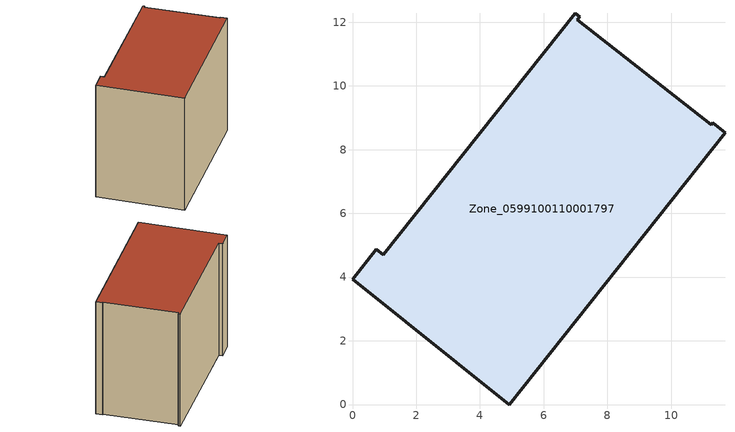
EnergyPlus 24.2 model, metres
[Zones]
Zone_0599100110001797
 floor ground (C_G): 7.12,12.17 7.05,12.07 11.26,8.78 11.31,8.84 11.69,8.54 4.92,0 0,3.94 0.75,4.88 0.97,4.7 7,12.27 z0.56
 wall outside (C_F): 4.92,0 11.69,8.54 11.31,8.84 11.26,8.78 7.05,12.07 7.12,12.17 7,12.27 0.97,4.7 0.75,4.88 0,3.94 4.92,0 z0.56:9.47
 roof outside (C_R): 7,12.27 0.97,4.7 0.75,4.88 0,3.94 4.92,0 11.69,8.54 11.31,8.84 11.26,8.78 7.05,12.07 7.12,12.17 z9.47
[BUILDING]
Pand.0599100110001797: North Axis=0; Terrain=City; Loads Convergence Tolerance Value=0.04; Temperature Convergence Tolerance Value=0.4; Solar Distribution=FullExterior; Maximum Number of Warmup Days=25; Minimum Number of Warmup Days=1
[Site:Location]
Rotterdam.The.Hague.AP_ZH_NLD Design_Conditions: Latitude=51.96; Longitude=4.45; Time Zone=1; Elevation=-4.5
[SITE:GROUNDTEMPERATURE:BUILDINGSURFACE]
18, 18, 18, 18, 18, 18, 18, 18, 18, 18, 18, 18
[MATERIAL] Thermal Absorptance=0.9; Solar Absorptance=0.7; Visible Absorptance=0.7
Name | Roughness | Thickness | Conductivity | Density | Specific Heat
G.TI.2015-2018 | MediumSmooth | 0.15 | 0.0428571 | 540 | 1210
F.TI.2015-2018 | Rough | 0.3 | 0.0666667 | 1920 | 840
R.TI.2015-2018 | MediumRough | 0.2 | 0.0333333 | 1500 | 1000
[CONSTRUCTION]
C_G: G.TI.2015-2018
C_F: F.TI.2015-2018
C_R: R.TI.2015-2018
[ZONE]
Zone_0599100110001797: Type=1; Multiplier=1; Ceiling Height=Autocalculate; Volume=Autocalculate; Floor Area=autocalculate; Part of Total Floor Area=Yes
[ZONEINFILTRATION:DESIGNFLOWRATE]
Infil_Zone_0599100110001797: Zone or ZoneList or Space or SpaceList=Zone_0599100110001797; Schedule=AlwaysOn; Design Flow Rate Calculation Method=Flow/Area; Flow Rate per Floor Area=0.0015; Constant Term Coefficient=1; Temperature Term Coefficient=0; Velocity Term Coefficient=0; Velocity Squared Term Coefficient=0
[HVACTEMPLATE:ZONE:IDEALLOADSAIRSYSTEM]
Zone_0599100110001797: Maximum Heating Supply Air Temperature=50; Minimum Cooling Supply Air Temperature=13; Maximum Heating Supply Air Humidity Ratio=0.0156; Minimum Cooling Supply Air Humidity Ratio=0.0077; Heating Limit=NoLimit; Cooling Limit=NoLimit; Dehumidification Control Type=ConstantSensibleHeatRatio; Cooling Sensible Heat Ratio=0.7; Dehumidification Setpoint=60; Humidification Control Type=None; Humidification Setpoint=30; Outdoor Air Method=None; Outdoor Air Flow Rate per Person=0.00944; Outdoor Air Flow Rate per Zone Floor Area=0; Outdoor Air Flow Rate per Zone=0; Demand Controlled Ventilation Type=None; Outdoor Air Economizer Type=NoEconomizer; Heat Recovery Type=None; Sensible Heat Recovery Effectiveness=0.7; Latent Heat Recovery Effectiveness=0.65
[ZONECONTROL:THERMOSTAT]
ThermostatControl_Zone_0599100110001797: Zone or ZoneList=Zone_0599100110001797; Control Type Schedule=DualSetpointControlType; Control 1=Thermostat_Zone_0599100110001797; Temperature Difference Between Cutout And Setpoint=0
[THERMOSTATSETPOINT:DUALSETPOINT]
Thermostat_Zone_0599100110001797: Heating Setpoint Temperature Schedule=HeatingSetpoint_Zone_0599100110001797; Cooling Setpoint Temperature Schedule=CoolingSetpoint_Zone_0599100110001797
[SCHEDULE:COMPACT]
HeatingSetpoint_Zone_0599100110001797: Through: 12/31, For: AllDays, Until: 24:00, 21
CoolingSetpoint_Zone_0599100110001797: Through: 12/31, For: AllDays, Until: 24:00, 24
DualSetpointControlType: Through: 12/31, For: AllDays, Until: 24:00, 4
AlwaysOn: Through: 12/31, For: AllDays, Until: 24:00, 1
